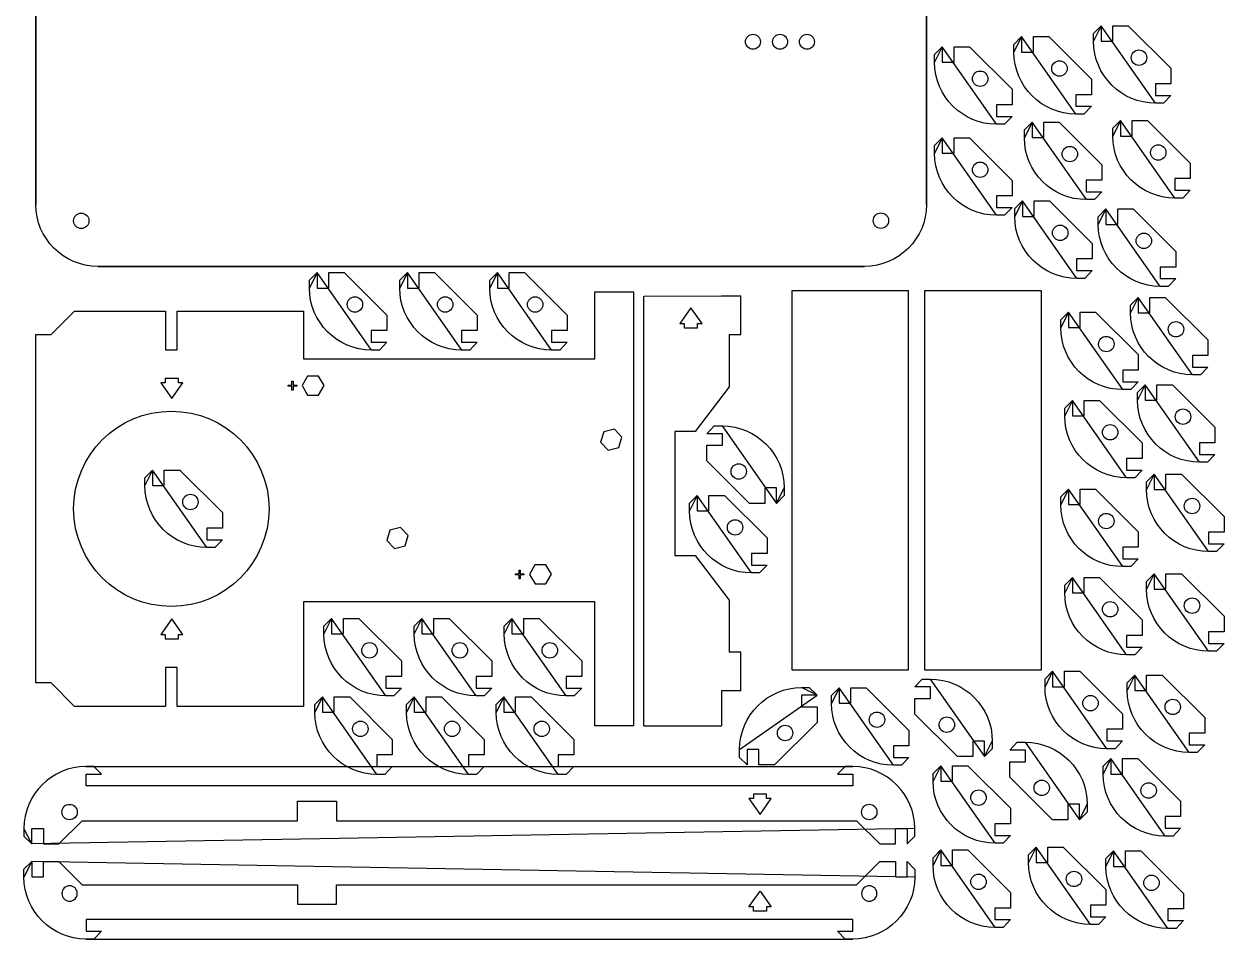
# Model space of a CAD drawing. Extents: x 4 to 314, y 6 to 446.
# Drawn here: x 3.9 to 313.8, y 5.7 to 242 of the extents above; entities that cross this region are included whole.
import ezdxf

# ---------------------------------------------------------------- set-up
doc = ezdxf.new("R2010")
doc.units = 0
doc.layers.add('3mm_Single_Case_-_0.25pt_cut_lines', color=7, linetype='CONTINUOUS')

msp = doc.modelspace()

# ---------------------------------------------------------------- linework, layer by layer
at = {"layer": '3mm_Single_Case_-_0.25pt_cut_lines', "color": 1}
for points in [[(6.965139, 195.426083), (6.965139, 293.42528)], [(236.97625, 293.42528), (236.97625, 195.426083)], [(259.537659, 234.756611), (259.537659, 236.765327), (261.51392, 238.758522), (261.51392, 238.758522)], [(261.51392, 238.758522), (261.513567, 234.77178), (264.547809, 234.77178), (264.547809, 238.758522), (268.533492, 238.758522), (279.540864, 227.787133), (279.540864, 223.765466), (275.519198, 223.765466), (275.519198, 220.766855), (279.540864, 220.766855), (277.61505, 218.756375), (275.537542, 218.756375)], [(280.076712, 237.555902), (280.076712, 239.564619), (282.052974, 241.557814), (282.052974, 241.557814)], [(282.052974, 241.557814), (282.052621, 237.571072), (285.086862, 237.571072), (285.086862, 241.557814), (289.072546, 241.557814), (300.079918, 230.586425), (300.079918, 226.564758), (296.058251, 226.564758), (296.058251, 223.566147), (300.079918, 223.566147), (298.154104, 221.555666), (296.076596, 221.555666)], [(239.061367, 232.118983), (239.061367, 234.1277), (241.037629, 236.120894), (241.037629, 236.120894)], [(241.037629, 236.120894), (241.037276, 232.134152), (244.071517, 232.134152), (244.071517, 236.120894), (248.057201, 236.120894), (259.064573, 225.149505), (259.064573, 221.127839), (255.042906, 221.127839), (255.042906, 218.129227), (259.064573, 218.129227), (257.138759, 216.118747), (255.061251, 216.118747)], [(271.285652, 232.514708), (271.285652, 232.514708)], [(289.831512, 233.320452), (289.831512, 233.320452)], [(291.824706, 235.314), (291.824706, 235.314)], [(293.817901, 233.320452), (293.817901, 233.320452)], [(250.809361, 229.87708), (250.809361, 229.87708)], [(269.292458, 230.521161), (269.292458, 230.521161)], [(273.278847, 230.521161), (273.278847, 230.521161)], [(291.824706, 231.327258), (291.824706, 231.327258)], [(291.824706, 231.327258), (291.824706, 231.327258)], [(248.816167, 227.883533), (248.816167, 227.883533)], [(252.802556, 227.883533), (252.802556, 227.883533)], [(271.285652, 228.527966), (271.285652, 228.527966)], [(271.285652, 228.527966), (271.285652, 228.527966)], [(250.809361, 225.890339), (250.809361, 225.890339)], [(250.809361, 225.890339), (250.809361, 225.890339)], [(285.057106, 213.068972), (285.057106, 215.077689), (287.033367, 217.070884), (287.033367, 217.070884)], [(287.033367, 217.070884), (287.033014, 213.084142), (290.067256, 213.084142), (290.067256, 217.070884), (294.052939, 217.070884), (305.060311, 206.099495), (305.060311, 202.077828), (301.038645, 202.077828), (301.038645, 199.079217), (305.060311, 199.079217), (303.134497, 197.068736), (301.056989, 197.068736)], [(262.230309, 212.65394), (262.230309, 214.662657), (264.20657, 216.655851), (264.20657, 216.655851)], [(264.20657, 216.655851), (264.206217, 212.669109), (267.240459, 212.669109), (267.240459, 216.655851), (271.226142, 216.655851), (282.233515, 205.684462), (282.233515, 201.662796), (278.211848, 201.662796), (278.211848, 198.664184), (282.233515, 198.664184), (280.307701, 196.653704), (278.230192, 196.653704)], [(239.061367, 208.606228), (239.061367, 210.614944), (241.037629, 212.608139), (241.037629, 212.608139)], [(241.037629, 212.608139), (241.037276, 208.621397), (244.071517, 208.621397), (244.071517, 212.608139), (248.057201, 212.608139), (259.064573, 201.63675), (259.064573, 197.615083), (255.042906, 197.615083), (255.042906, 194.616472), (259.064573, 194.616472), (257.138759, 192.605992), (255.061251, 192.605992)], [(296.8051, 210.82707), (296.8051, 210.82707)], [(271.985109, 208.41849), (271.985109, 208.41849)], [(273.978303, 210.412037), (273.978303, 210.412037)], [(275.971497, 208.41849), (275.971497, 208.41849)], [(294.811905, 208.833522), (294.811905, 208.833522)], [(298.798294, 208.833522), (298.798294, 208.833522)], [(250.809361, 206.364325), (250.809361, 206.364325)], [(273.978303, 206.425296), (273.978303, 206.425296)], [(273.978303, 206.425296), (273.978303, 206.425296)], [(296.8051, 206.840328), (296.8051, 206.840328)], [(296.8051, 206.840328), (296.8051, 206.840328)], [(248.816167, 204.370778), (248.816167, 204.370778)], [(250.809361, 202.377583), (250.809361, 202.377583)], [(250.809361, 202.377583), (250.809361, 202.377583)], [(252.802556, 204.370778), (252.802556, 204.370778)], [(259.740111, 192.317338), (259.740111, 194.326055), (261.716372, 196.319249), (261.716372, 196.319249)], [(261.716372, 196.319249), (261.716019, 192.332508), (264.750261, 192.332508), (264.750261, 196.319249), (268.735944, 196.319249), (279.743316, 185.34786), (279.743316, 181.326194), (275.72165, 181.326194), (275.72165, 178.327583), (279.743316, 178.327583), (277.817502, 176.317102), (275.739994, 176.317102)], [(281.321813, 190.242176), (281.321813, 192.250893), (283.298074, 194.244087), (283.298074, 194.244087)], [(283.298074, 194.244087), (283.297722, 190.257345), (286.331963, 190.257345), (286.331963, 194.244087), (290.317647, 194.244087), (301.325019, 183.272698), (301.325019, 179.251031), (297.303352, 179.251031), (297.303352, 176.25242), (301.325019, 176.25242), (299.399205, 174.24194), (297.321697, 174.24194)], [(20.710842, 191.185412), (20.710842, 191.185412)], [(227.179752, 191.226687), (227.179752, 191.226687)], [(271.488105, 190.075435), (271.488105, 190.075435)], [(269.49491, 188.081888), (269.49491, 188.081888)], [(271.488105, 186.088694), (271.488105, 186.088694)], [(271.488105, 186.088694), (271.488105, 186.088694)], [(273.481299, 188.081888), (273.481299, 188.081888)], [(291.076613, 186.006726), (291.076613, 186.006726)], [(293.069807, 188.000273), (293.069807, 188.000273)], [(295.063002, 186.006726), (295.063002, 186.006726)], [(293.069807, 184.013531), (293.069807, 184.013531)], [(293.069807, 184.013531), (293.069807, 184.013531)], [(220.976366, 179.4262), (22.965022, 179.4262)], [(77.620361, 173.820095), (77.620361, 175.828812), (79.596622, 177.822006), (79.596622, 177.822006)], [(79.596622, 177.822006), (79.596269, 173.835265), (82.630511, 173.835265), (82.630511, 177.822006), (86.616194, 177.822006), (97.623566, 166.850617), (97.623566, 162.828951), (93.6019, 162.828951), (93.6019, 159.83034), (97.623566, 159.83034), (95.697753, 157.819859), (93.620244, 157.819859)], [(100.941643, 173.820095), (100.941643, 175.828812), (102.917904, 177.822006), (102.917904, 177.822006)], [(102.917904, 177.822006), (102.917551, 173.835265), (105.951793, 173.835265), (105.951793, 177.822006), (109.937476, 177.822006), (120.944848, 166.850617), (120.944848, 162.828951), (116.923181, 162.828951), (116.923181, 159.83034), (120.944848, 159.83034), (119.019034, 157.819859), (116.941526, 157.819859)], [(124.172624, 173.820095), (124.172624, 175.828812), (126.148885, 177.822006), (126.148885, 177.822006)], [(126.148885, 177.822006), (126.148532, 173.835265), (129.182774, 173.835265), (129.182774, 177.822006), (133.168457, 177.822006), (144.175829, 166.850617), (144.175829, 162.828951), (140.154163, 162.828951), (140.154163, 159.83034), (144.175829, 159.83034), (142.250015, 157.819859), (140.172507, 157.819859)], [(220.976366, 179.4262), (220.976366, 179.4262)], [(16.983992, 167.817835), (40.478992, 167.817835), (40.478992, 157.834224), (43.477603, 157.834224), (43.477603, 167.817835), (76.07427, 167.817835), (76.07427, 155.505891), (151.321417, 155.505891), (151.321417, 172.82728), (161.305381, 172.82728), (161.305381, 60.784705), (151.321417, 60.784705), (151.321417, 92.816927), (76.07427, 92.816927), (76.07427, 65.793796), (43.477603, 65.793796), (43.477603, 75.813391), (40.478992, 75.813391), (40.478992, 65.793796), (16.983992, 65.793796), (10.98677, 71.825944), (6.965103, 71.825944), (6.965103, 161.820613), (10.98677, 161.820613), (16.983992, 167.817835), (16.983992, 167.817835)], [(89.368355, 171.578192), (89.368355, 171.578192)], [(112.689636, 171.578192), (112.689636, 171.578192)], [(135.920618, 171.578192), (135.920618, 171.578192)], [(232.223349, 75.160685), (202.231946, 75.160685), (202.231946, 173.152185), (232.223349, 173.152185), (232.223349, 75.160685), (232.223349, 75.160685)], [(266.546697, 75.160685), (236.555294, 75.160685), (236.555294, 173.152185), (266.546697, 173.152185), (266.546697, 75.160685), (266.546697, 75.160685)], [(289.622466, 167.415379), (289.622466, 169.424096), (291.598727, 171.41729), (291.598727, 171.41729)], [(291.598727, 171.41729), (291.598375, 167.430549), (294.632616, 167.430549), (294.632616, 171.41729), (298.6183, 171.41729), (309.625672, 160.445902), (309.625672, 156.424235), (305.604005, 156.424235), (305.604005, 153.425624), (309.625672, 153.425624), (307.699858, 151.415143), (305.62235, 151.415143)], [(87.37516, 169.584645), (87.37516, 169.584645)], [(89.368355, 167.591451), (89.368355, 167.591451)], [(89.368355, 167.591451), (89.368355, 167.591451)], [(91.361549, 169.584645), (91.361549, 169.584645)], [(110.696442, 169.584645), (110.696442, 169.584645)], [(112.689636, 167.591451), (112.689636, 167.591451)], [(112.689636, 167.591451), (112.689636, 167.591451)], [(114.682831, 169.584645), (114.682831, 169.584645)], [(133.927423, 169.584645), (133.927423, 169.584645)], [(135.920618, 167.591451), (135.920618, 167.591451)], [(135.920618, 167.591451), (135.920618, 167.591451)], [(137.913812, 169.584645), (137.913812, 169.584645)], [(271.63588, 163.589197), (271.63588, 165.597914), (273.612141, 167.591109), (273.612141, 167.591109)], [(273.612141, 167.591109), (273.611788, 163.604367), (276.64603, 163.604367), (276.64603, 167.591109), (280.631713, 167.591109), (291.639085, 156.61972), (291.639085, 152.598053), (287.617419, 152.598053), (287.617419, 149.599442), (291.639085, 149.599442), (289.713271, 147.588961), (287.635763, 147.588961)], [(301.37046, 165.173477), (301.37046, 165.173477)], [(283.383874, 161.347295), (283.383874, 161.347295)], [(299.377266, 163.179929), (299.377266, 163.179929)], [(301.37046, 161.186735), (301.37046, 161.186735)], [(301.37046, 161.186735), (301.37046, 161.186735)], [(303.363655, 163.179929), (303.363655, 163.179929)], [(281.390679, 159.353747), (281.390679, 159.353747)], [(285.377068, 159.353747), (285.377068, 159.353747)], [(283.383874, 157.360553), (283.383874, 157.360553)], [(283.383874, 157.360553), (283.383874, 157.360553)], [(291.44081, 144.838607), (291.44081, 146.847324), (293.417071, 148.840518), (293.417071, 148.840518)], [(293.417071, 148.840518), (293.416718, 144.853776), (296.45096, 144.853776), (296.45096, 148.840518), (300.436643, 148.840518), (311.444016, 137.869129), (311.444016, 133.847463), (307.422349, 133.847463), (307.422349, 130.848851), (311.444016, 130.848851), (309.518202, 128.838371), (307.440693, 128.838371)], [(272.640986, 140.817773), (272.640986, 142.82649), (274.617247, 144.819684), (274.617247, 144.819684)], [(274.617247, 144.819684), (274.616894, 140.832942), (277.651136, 140.832942), (277.651136, 144.819684), (281.636819, 144.819684), (292.644191, 133.848295), (292.644191, 129.826628), (288.622525, 129.826628), (288.622525, 126.828017), (292.644191, 126.828017), (290.718378, 124.817537), (288.640869, 124.817537)], [(303.188804, 142.596704), (303.188804, 142.596704)], [(301.195609, 140.603157), (301.195609, 140.603157)], [(305.181998, 140.603157), (305.181998, 140.603157)], [(198.256507, 118.219689), (198.25686, 122.206431), (195.222618, 122.206431), (195.222618, 118.219689), (191.236935, 118.219689), (180.229563, 129.191078), (180.229563, 133.212745), (184.25123, 133.212745), (184.25123, 136.211356), (180.229563, 136.211356), (182.155377, 138.221836), (184.232885, 138.221836)], [(282.395785, 136.582323), (282.395785, 136.582323)], [(284.38898, 138.57587), (284.38898, 138.57587)], [(286.382174, 136.582323), (286.382174, 136.582323)], [(303.188804, 138.609963), (303.188804, 138.609963)], [(303.188804, 138.609963), (303.188804, 138.609963)], [(284.38898, 134.589128), (284.38898, 134.589128)], [(284.38898, 134.589128), (284.38898, 134.589128)], [(188.484775, 128.450245), (188.484775, 128.450245)], [(188.484775, 128.450245), (188.484775, 128.450245)], [(35.147373, 122.805081), (35.147373, 124.813797), (37.123635, 126.806992), (37.123635, 126.806992)], [(37.123635, 126.806992), (37.123282, 122.82025), (40.157523, 122.82025), (40.157523, 126.806992), (44.143207, 126.806992), (55.150579, 115.835603), (55.150579, 111.813936), (51.128912, 111.813936), (51.128912, 108.815325), (55.150579, 108.815325), (53.224765, 106.804845), (51.147257, 106.804845)], [(186.49158, 126.45705), (186.49158, 126.45705)], [(188.484775, 124.463503), (188.484775, 124.463503)], [(190.477969, 126.45705), (190.477969, 126.45705)], [(293.772791, 121.761783), (293.772791, 123.770499), (295.749052, 125.763694), (295.749052, 125.763694)], [(295.749052, 125.763694), (295.748699, 121.776952), (298.782941, 121.776952), (298.782941, 125.763694), (302.768624, 125.763694), (313.775997, 114.792305), (313.775997, 110.770638), (309.75433, 110.770638), (309.75433, 107.772027), (313.775997, 107.772027), (311.850183, 105.761547), (309.772674, 105.761547)], [(200.232768, 122.2216), (200.232768, 120.212884), (198.256507, 118.219689), (198.256507, 118.219689)], [(271.63588, 117.870044), (271.63588, 119.878761), (273.612141, 121.871955), (273.612141, 121.871955)], [(273.612141, 121.871955), (273.611788, 117.885214), (276.64603, 117.885214), (276.64603, 121.871955), (280.631713, 121.871955), (291.639085, 110.900566), (291.639085, 106.8789), (287.617419, 106.8789), (287.617419, 103.880289), (291.639085, 103.880289), (289.713271, 101.869808), (287.635763, 101.869808)], [(44.902173, 118.569631), (44.902173, 118.569631)], [(46.895367, 120.563178), (46.895367, 120.563178)], [(48.888562, 118.569631), (48.888562, 118.569631)], [(175.784482, 116.243248), (175.784482, 118.251965), (177.760743, 120.245159), (177.760743, 120.245159)], [(177.760743, 120.245159), (177.76039, 116.258418), (180.794632, 116.258418), (180.794632, 120.245159), (184.780315, 120.245159), (195.787687, 109.27377), (195.787687, 105.252104), (191.766021, 105.252104), (191.766021, 102.253493), (195.787687, 102.253493), (193.861873, 100.243012), (191.784365, 100.243012)], [(305.520785, 119.51988), (305.520785, 119.51988)], [(46.895367, 116.576436), (46.895367, 116.576436)], [(46.895367, 116.576436), (46.895367, 116.576436)], [(67.19189, 116.805957), (67.19189, 116.805957)], [(283.383874, 115.628141), (283.383874, 115.628141)], [(303.527591, 117.526333), (303.527591, 117.526333)], [(305.520785, 115.533138), (305.520785, 115.533138)], [(305.520785, 115.533138), (305.520785, 115.533138)], [(307.513979, 117.526333), (307.513979, 117.526333)], [(185.539281, 112.007798), (185.539281, 112.007798)], [(187.532476, 114.001345), (187.532476, 114.001345)], [(189.52567, 112.007798), (189.52567, 112.007798)], [(281.390679, 113.634594), (281.390679, 113.634594)], [(283.383874, 111.6414), (283.383874, 111.6414)], [(283.383874, 111.6414), (283.383874, 111.6414)], [(285.377068, 113.634594), (285.377068, 113.634594)], [(187.532476, 110.014604), (187.532476, 110.014604)], [(187.532476, 110.014604), (187.532476, 110.014604)], [(293.772791, 96.029755), (293.772791, 98.038472), (295.749052, 100.031666), (295.749052, 100.031666)], [(295.749052, 100.031666), (295.748699, 96.044925), (298.782941, 96.044925), (298.782941, 100.031666), (302.768624, 100.031666), (313.775997, 89.060278), (313.775997, 85.038611), (309.75433, 85.038611), (309.75433, 82.04), (313.775997, 82.04), (311.850183, 80.029519), (309.772674, 80.029519)], [(272.640986, 95.098627), (272.640986, 97.107343), (274.617247, 99.100538), (274.617247, 99.100538)], [(274.617247, 99.100538), (274.616894, 95.113796), (277.651136, 95.113796), (277.651136, 99.100538), (281.636819, 99.100538), (292.644191, 88.129149), (292.644191, 84.107482), (288.622525, 84.107482), (288.622525, 81.108871), (292.644191, 81.108871), (290.718378, 79.09839), (288.640869, 79.09839)], [(305.520785, 93.787853), (305.520785, 93.787853)], [(282.395785, 90.863177), (282.395785, 90.863177)], [(284.38898, 92.856724), (284.38898, 92.856724)], [(286.382174, 90.863177), (286.382174, 90.863177)], [(303.527591, 91.794305), (303.527591, 91.794305)], [(307.513979, 91.794305), (307.513979, 91.794305)], [(81.387248, 84.490803), (81.387248, 86.49952), (83.363509, 88.492715), (83.363509, 88.492715)], [(83.363509, 88.492715), (83.363156, 84.505973), (86.397398, 84.505973), (86.397398, 88.492715), (90.383081, 88.492715), (101.390454, 77.521326), (101.390454, 73.499659), (97.368787, 73.499659), (97.368787, 70.501048), (101.390454, 70.501048), (99.46464, 68.490567), (97.387131, 68.490567)], [(104.708533, 84.490803), (104.708533, 86.49952), (106.684794, 88.492715), (106.684794, 88.492715)], [(106.684794, 88.492715), (106.684441, 84.505973), (109.718683, 84.505973), (109.718683, 88.492715), (113.704366, 88.492715), (124.711739, 77.521326), (124.711739, 73.499659), (120.690072, 73.499659), (120.690072, 70.501048), (124.711739, 70.501048), (122.785925, 68.490567), (120.708416, 68.490567)], [(127.939511, 84.490803), (127.939511, 86.49952), (129.915772, 88.492715), (129.915772, 88.492715)], [(129.915772, 88.492715), (129.915419, 84.505973), (132.949661, 84.505973), (132.949661, 88.492715), (136.935344, 88.492715), (147.942716, 77.521326), (147.942716, 73.499659), (143.92105, 73.499659), (143.92105, 70.501048), (147.942716, 70.501048), (146.016902, 68.490567), (143.939394, 68.490567)], [(284.38898, 88.869982), (284.38898, 88.869982)], [(284.38898, 88.869982), (284.38898, 88.869982)], [(305.520785, 89.801111), (305.520785, 89.801111)], [(305.520785, 89.801111), (305.520785, 89.801111)], [(93.135242, 82.248901), (93.135242, 82.248901)], [(116.456527, 82.248901), (116.456527, 82.248901)], [(139.687505, 82.248901), (139.687505, 82.248901)], [(91.142047, 80.255353), (91.142047, 80.255353)], [(93.135242, 78.262159), (93.135242, 78.262159)], [(93.135242, 78.262159), (93.135242, 78.262159)], [(95.128436, 80.255353), (95.128436, 80.255353)], [(114.463333, 80.255353), (114.463333, 80.255353)], [(116.456527, 78.262159), (116.456527, 78.262159)], [(116.456527, 78.262159), (116.456527, 78.262159)], [(118.449721, 80.255353), (118.449721, 80.255353)], [(137.69431, 80.255353), (137.69431, 80.255353)], [(139.687505, 78.262159), (139.687505, 78.262159)], [(139.687505, 78.262159), (139.687505, 78.262159)], [(141.680699, 80.255353), (141.680699, 80.255353)], [(267.558619, 70.852034), (267.558619, 72.86075), (269.53488, 74.853945), (269.53488, 74.853945)], [(269.53488, 74.853945), (269.534527, 70.867203), (272.568769, 70.867203), (272.568769, 74.853945), (276.554452, 74.853945), (287.561824, 63.882556), (287.561824, 59.860889), (283.540158, 59.860889), (283.540158, 56.862278), (287.561824, 56.862278), (285.63601, 54.851797), (283.558502, 54.851797)], [(251.967831, 52.816354), (251.968183, 56.803096), (248.933942, 56.803096), (248.933942, 52.816354), (244.948258, 52.816354), (233.940886, 63.787743), (233.940886, 67.80941), (237.962553, 67.80941), (237.962553, 70.808021), (233.940886, 70.808021), (235.8667, 72.818502), (237.944208, 72.818502)], [(288.792401, 69.882699), (288.792401, 71.891416), (290.768663, 73.88461), (290.768663, 73.88461)], [(290.768663, 73.88461), (290.76831, 69.897868), (293.802551, 69.897868), (293.802551, 73.88461), (297.788235, 73.88461), (308.795607, 62.913221), (308.795607, 58.891555), (304.77394, 58.891555), (304.77394, 55.892943), (308.795607, 55.892943), (306.869793, 53.882463), (304.792285, 53.882463)], [(79.031737, 64.230596), (79.031737, 66.239312), (81.007998, 68.232507), (81.007998, 68.232507)], [(81.007998, 68.232507), (81.007645, 64.245765), (84.041887, 64.245765), (84.041887, 68.232507), (88.02757, 68.232507), (99.034942, 57.261118), (99.034942, 53.239451), (95.013276, 53.239451), (95.013276, 50.24084), (99.034942, 50.24084), (97.109128, 48.23036), (95.03162, 48.23036)], [(102.727086, 64.230243), (102.727086, 66.23896), (104.703347, 68.232154), (104.703347, 68.232154)], [(104.703347, 68.232154), (104.702995, 64.245412), (107.737236, 64.245412), (107.737236, 68.232154), (111.72292, 68.232154), (122.730292, 57.260765), (122.730292, 53.239098), (118.708625, 53.239098), (118.708625, 50.240487), (122.730292, 50.240487), (120.804478, 48.230007), (118.72697, 48.230007)], [(125.863068, 64.230243), (125.863068, 66.23896), (127.839329, 68.232154), (127.839329, 68.232154)], [(127.839329, 68.232154), (127.838976, 64.245412), (130.873218, 64.245412), (130.873218, 68.232154), (134.858901, 68.232154), (145.866273, 57.260765), (145.866273, 53.239098), (141.844607, 53.239098), (141.844607, 50.240487), (145.866273, 50.240487), (143.940459, 48.230007), (141.862951, 48.230007)], [(208.686827, 68.678954), (204.700085, 68.679307), (204.700085, 65.645065), (208.686827, 65.645065), (208.686827, 61.659382), (197.715438, 50.65201), (193.693771, 50.65201), (193.693771, 54.673676), (190.69516, 54.673676), (190.69516, 50.65201), (188.68468, 52.577824), (188.68468, 54.655332)], [(204.684916, 70.655215), (206.693632, 70.655215), (208.686827, 68.678954), (208.686827, 68.678954)], [(212.426384, 66.562439), (212.426384, 68.571156), (214.402645, 70.56435), (214.402645, 70.56435)], [(214.402645, 70.56435), (214.402293, 66.577609), (217.436534, 66.577609), (217.436534, 70.56435), (221.422218, 70.56435), (232.42959, 59.592961), (232.42959, 55.571295), (228.407923, 55.571295), (228.407923, 52.572684), (232.42959, 52.572684), (230.503776, 50.562203), (228.426268, 50.562203)], [(279.306613, 68.610131), (279.306613, 68.610131)], [(277.313418, 66.616584), (277.313418, 66.616584)], [(281.299807, 66.616584), (281.299807, 66.616584)], [(298.547201, 65.647249), (298.547201, 65.647249)], [(300.540395, 67.640796), (300.540395, 67.640796)], [(302.53359, 65.647249), (302.53359, 65.647249)], [(90.779731, 61.988693), (90.779731, 61.988693)], [(114.47508, 61.98834), (114.47508, 61.98834)], [(137.611062, 61.98834), (137.611062, 61.98834)], [(222.181184, 62.326989), (222.181184, 62.326989)], [(224.174378, 64.320536), (224.174378, 64.320536)], [(226.167573, 62.326989), (226.167573, 62.326989)], [(242.196098, 63.04691), (242.196098, 63.04691)], [(242.196098, 63.04691), (242.196098, 63.04691)], [(279.306613, 64.623389), (279.306613, 64.623389)], [(279.306613, 64.623389), (279.306613, 64.623389)], [(300.540395, 63.654055), (300.540395, 63.654055)], [(300.540395, 63.654055), (300.540395, 63.654055)], [(88.786536, 59.995146), (88.786536, 59.995146)], [(92.772925, 59.995146), (92.772925, 59.995146)], [(112.481886, 59.994793), (112.481886, 59.994793)], [(116.468275, 59.994793), (116.468275, 59.994793)], [(135.617867, 59.994793), (135.617867, 59.994793)], [(139.604256, 59.994793), (139.604256, 59.994793)], [(198.456271, 58.907221), (198.456271, 58.907221)], [(198.456271, 58.907221), (198.456271, 58.907221)], [(200.449466, 60.900416), (200.449466, 60.900416)], [(202.443013, 58.907221), (202.443013, 58.907221)], [(224.174378, 60.333795), (224.174378, 60.333795)], [(224.174378, 60.333795), (224.174378, 60.333795)], [(240.202903, 61.053715), (240.202903, 61.053715)], [(242.196098, 59.060168), (242.196098, 59.060168)], [(244.189292, 61.053715), (244.189292, 61.053715)], [(90.779731, 58.001951), (90.779731, 58.001951)], [(90.779731, 58.001951), (90.779731, 58.001951)], [(114.47508, 58.001599), (114.47508, 58.001599)], [(114.47508, 58.001599), (114.47508, 58.001599)], [(137.611062, 58.001599), (137.611062, 58.001599)], [(137.611062, 58.001599), (137.611062, 58.001599)], [(200.449466, 56.914027), (200.449466, 56.914027)], [(253.944092, 56.818265), (253.944092, 54.809549), (251.967831, 52.816354), (251.967831, 52.816354)], [(276.489245, 36.499165), (276.489597, 40.485907), (273.455356, 40.485907), (273.455356, 36.499165), (269.469672, 36.499165), (258.4623, 47.470554), (258.4623, 51.492221), (262.483967, 51.492221), (262.483967, 54.490832), (258.4623, 54.490832), (260.388114, 56.501312), (262.465622, 56.501312)], [(217.939726, 50.256652), (215.978281, 50.256652), (213.937462, 48.245466), (217.923851, 48.245466), (217.923851, 45.246854), (19.944962, 45.246854), (19.944962, 48.245466), (23.931351, 48.245466), (21.938156, 50.256652), (19.92944, 50.256652)], [(238.652953, 46.447992), (238.652953, 48.456709), (240.629214, 50.449903), (240.629214, 50.449903)], [(240.629214, 50.449903), (240.628861, 46.463162), (243.663103, 46.463162), (243.663103, 50.449903), (247.648786, 50.449903), (258.656159, 39.478514), (258.656159, 35.456848), (254.634492, 35.456848), (254.634492, 32.458237), (258.656159, 32.458237), (256.730345, 30.447756), (254.652836, 30.447756)], [(282.566911, 48.301), (282.566911, 50.309716), (284.543172, 52.302911), (284.543172, 52.302911)], [(284.543172, 52.302911), (284.542819, 48.316169), (287.577061, 48.316169), (287.577061, 52.302911), (291.562744, 52.302911), (302.570116, 41.331522), (302.570116, 37.309855), (298.54845, 37.309855), (298.54845, 34.311244), (302.570116, 34.311244), (300.644302, 32.300764), (298.566794, 32.300764)], [(266.717512, 46.729721), (266.717512, 46.729721)], [(266.717512, 46.729721), (266.717512, 46.729721)], [(250.400947, 44.206089), (250.400947, 44.206089)], [(264.724317, 44.736526), (264.724317, 44.736526)], [(268.710706, 44.736526), (268.710706, 44.736526)], [(292.32171, 44.06555), (292.32171, 44.06555)], [(294.314905, 46.059097), (294.314905, 46.059097)], [(296.308099, 44.06555), (296.308099, 44.06555)], [(5.939684, 30.253799), (5.939684, 34.240541), (8.938295, 34.240541), (8.938295, 30.253799), (12.924684, 30.253799), (18.957184, 36.251021), (74.590592, 36.251021), (74.590592, 41.260818), (84.609129, 41.260818), (84.609129, 36.251021), (218.911276, 36.251021), (224.943776, 30.253799), (228.930518, 30.253799), (228.930518, 34.240541), (231.929129, 34.240541), (231.929129, 30.253799), (233.939609, 32.264985), (233.939962, 34.256768)], [(248.407753, 42.212542), (248.407753, 42.212542)], [(252.394141, 42.212542), (252.394141, 42.212542)], [(266.717512, 42.742979), (266.717512, 42.742979)], [(278.465506, 40.501076), (278.465506, 38.492359), (276.489245, 36.499165), (276.489245, 36.499165)], [(294.314905, 42.072355), (294.314905, 42.072355)], [(294.314905, 42.072355), (294.314905, 42.072355)], [(17.687466, 38.49176), (17.687466, 38.49176)], [(224.168229, 38.491513), (224.168229, 38.491513)], [(250.400947, 40.219348), (250.400947, 40.219348)], [(250.400947, 40.219348), (250.400947, 40.219348)], [(3.929204, 34.256768), (3.929204, 32.247346), (5.939684, 30.253799), (5.939684, 30.253799)], [(238.652953, 24.696239), (238.652953, 26.704956), (240.629214, 28.69815), (240.629214, 28.69815)], [(240.629214, 28.69815), (240.628861, 24.711408), (243.663103, 24.711408), (243.663103, 28.69815), (247.648786, 28.69815), (258.656159, 17.726761), (258.656159, 13.705095), (254.634492, 13.705095), (254.634492, 10.706483), (258.656159, 10.706483), (256.730345, 8.696003), (254.652836, 8.696003)], [(263.293846, 25.461896), (263.293846, 27.470612), (265.270107, 29.463807), (265.270107, 29.463807)], [(265.270107, 29.463807), (265.269754, 25.477065), (268.303996, 25.477065), (268.303996, 29.463807), (272.289679, 29.463807), (283.297051, 18.492418), (283.297051, 14.470751), (279.275385, 14.470751), (279.275385, 11.47214), (283.297051, 11.47214), (281.371238, 9.461659), (279.293729, 9.461659)], [(283.305148, 24.451729), (283.305148, 26.460446), (285.281409, 28.45364), (285.281409, 28.45364)], [(285.281409, 28.45364), (285.281056, 24.466899), (288.315298, 24.466899), (288.315298, 28.45364), (292.300981, 28.45364), (303.308353, 17.482251), (303.308353, 13.460585), (299.286687, 13.460585), (299.286687, 10.461974), (303.308353, 10.461974), (301.382539, 8.451493), (299.305031, 8.451493)], [(3.929204, 21.703982), (3.929204, 23.713405), (5.939684, 25.706952), (5.939684, 25.706952)], [(5.939684, 25.706952), (5.939684, 21.72021), (8.938295, 21.72021), (8.938295, 25.706952), (12.924684, 25.706952), (18.957184, 19.70973), (74.590592, 19.70973), (74.590592, 14.699932), (84.609129, 14.699932), (84.609129, 19.70973), (218.911276, 19.70973), (224.943776, 25.706952), (228.930518, 25.706952), (228.930518, 21.72021), (231.929129, 21.72021), (231.929129, 25.706952), (233.939609, 23.695766), (233.939962, 21.703982)], [(250.400947, 22.454336), (250.400947, 22.454336)], [(275.04184, 23.219993), (275.04184, 23.219993)], [(295.053142, 22.209826), (295.053142, 22.209826)], [(248.407753, 20.460789), (248.407753, 20.460789)], [(252.394141, 20.460789), (252.394141, 20.460789)], [(273.048645, 21.226446), (273.048645, 21.226446)], [(275.04184, 19.233251), (275.04184, 19.233251)], [(275.04184, 19.233251), (275.04184, 19.233251)], [(277.035034, 21.226446), (277.035034, 21.226446)], [(293.059947, 20.216279), (293.059947, 20.216279)], [(297.046336, 20.216279), (297.046336, 20.216279)], [(17.687466, 17.468991), (17.687466, 17.468991)], [(224.168229, 17.469238), (224.168229, 17.469238)], [(250.400947, 18.467595), (250.400947, 18.467595)], [(250.400947, 18.467595), (250.400947, 18.467595)], [(295.053142, 18.223085), (295.053142, 18.223085)], [(295.053142, 18.223085), (295.053142, 18.223085)], [(217.939726, 5.704099), (215.978281, 5.704099), (213.937462, 7.715285), (217.923851, 7.715285), (217.923851, 10.713896), (19.944962, 10.713896), (19.944962, 7.715285), (23.931351, 7.715285), (21.938156, 5.704099), (19.92944, 5.704099)]]:
    msp.add_lwpolyline(points, close=True, dxfattribs=at)
at = {"layer": '3mm_Single_Case_-_0.25pt_cut_lines', "color": 5}
msp.add_lwpolyline([(192.152623, 235.494336), (192.152623, 235.494336)], close=True, dxfattribs=at)
at = {"layer": '3mm_Single_Case_-_0.25pt_cut_lines', "color": 1}
for points in [[(164.010904, 60.784422), (163.995735, 171.761256), (163.982682, 171.769017), (183.997882, 171.771839), (189.006974, 171.772192)], [(189.008385, 161.787875), (189.006974, 171.772192)], [(186.010127, 161.787522), (186.011891, 148.347042), (177.229135, 136.774872), (172.008377, 136.774167), (172.01261, 104.777222), (177.233368, 104.777928), (186.019299, 93.208228), (186.021063, 79.767042)], [(186.010127, 161.787522), (189.008385, 161.787875)], [(77.133626, 151.095357), (75.742271, 148.637554)], [(79.965832, 151.101531), (77.133732, 151.095534)], [(81.406224, 148.649337), (79.966185, 151.101496)], [(75.741812, 148.637625), (77.147984, 146.192875)], [(77.14809, 146.192981), (79.979837, 146.198978)], [(79.979943, 146.19919), (81.406224, 148.648879)], [(153.614402, 136.703117), (152.803719, 133.986376)], [(156.366351, 137.373184), (153.614332, 136.703259)], [(158.306629, 135.327143), (156.366351, 137.373254)], [(152.803754, 133.986305), (154.778957, 131.940547)], [(157.530094, 132.610684), (158.306558, 135.327072)], [(154.778851, 131.940618), (157.530165, 132.610543)], [(101.156629, 111.973184), (98.404962, 111.3022)], [(103.132396, 109.92679), (101.156488, 111.973254)], [(97.628851, 108.585952), (99.569129, 106.539489)], [(98.405033, 111.302094), (97.628922, 108.586058)], [(102.320725, 107.210684), (103.132467, 109.92672)], [(99.569129, 106.539594), (102.320796, 107.210578)], [(135.864917, 102.337235), (134.473209, 99.879432)], [(138.697123, 102.343444), (135.865023, 102.337094)], [(140.137515, 99.89125), (138.697123, 102.343409)], [(134.473103, 99.879503), (135.878923, 97.434753)], [(138.71127, 97.441067), (140.13755, 99.890404)], [(135.879381, 97.434894), (138.711129, 97.440538)], [(189.019674, 79.767395), (186.021063, 79.767042)], [(189.021085, 69.783431), (189.019674, 79.767395)], [(189.021085, 69.783431), (184.011993, 69.782725), (184.013052, 60.786892)], [(164.010904, 60.784422), (184.013052, 60.786892)]]:
    msp.add_lwpolyline(points, dxfattribs=at)
at = {"layer": '3mm_Single_Case_-_0.25pt_cut_lines', "color": 7}
for points in [[(178.994259, 164.641742), (176.135347, 168.692689), (173.279259, 164.641036), (174.425434, 164.641036), (174.425434, 163.519203), (177.847378, 163.519556), (177.847025, 164.641389), (178.994259, 164.641742), (178.994259, 164.641742)], [(39.222398, 149.372108), (42.080251, 145.321514), (44.937751, 149.372108), (43.790517, 149.372108), (43.790517, 150.494647), (40.368926, 150.494647), (40.368926, 149.372108), (39.222398, 149.372108), (39.222398, 149.372108)], [(73.399121, 149.739703), (73.399121, 148.745575), (74.355501, 148.745575), (74.355501, 148.491575), (73.399121, 148.491575), (73.399121, 147.488981), (73.128187, 147.488981), (73.128187, 148.491575), (72.171807, 148.491575), (72.171807, 148.745575), (73.128187, 148.745575), (73.128187, 149.739703), (73.399121, 149.739703), (73.399121, 149.739703)], [(132.027436, 100.983344), (132.027436, 99.989217), (132.983464, 99.989217), (132.983464, 99.734864), (132.027436, 99.734864), (132.027436, 98.732269), (131.756503, 98.732269), (131.756503, 99.734864), (130.800122, 99.734864), (130.800122, 99.989217), (131.756503, 99.989217), (131.756503, 100.983344), (132.027436, 100.983344), (132.027436, 100.983344)], [(44.937821, 84.353859), (42.079616, 88.405159), (39.222468, 84.353859), (40.369349, 84.353859), (40.369349, 83.232025), (43.790588, 83.232025), (43.790588, 84.353859), (44.937821, 84.353859), (44.937821, 84.353859)], [(191.114609, 41.949194), (193.972462, 37.897894), (196.829609, 41.949194), (195.682729, 41.949194), (195.682729, 43.071027), (192.26149, 43.071027), (192.26149, 41.949194), (191.114609, 41.949194), (191.114609, 41.949194)], [(191.114609, 14.011557), (193.972462, 18.062857), (196.829609, 14.011557), (195.682729, 14.011557), (195.682729, 12.889724), (192.26149, 12.889724), (192.26149, 14.011557), (191.114609, 14.011557), (191.114609, 14.011557)]]:
    msp.add_lwpolyline(points, close=True, dxfattribs=at)
at = {"layer": '3mm_Single_Case_-_0.25pt_cut_lines', "color": 5}
for points in [[(190.223634, 237.423325), (190.223634, 238.488714), (191.087234, 239.352314), (192.152623, 239.352314)], [(192.152623, 239.352314), (193.218364, 239.352314), (194.081964, 238.488714), (194.081964, 237.423325)], [(192.152623, 235.494336), (191.087234, 235.494336), (190.223634, 236.357936), (190.223634, 237.423325)], [(194.081964, 237.423325), (194.081964, 236.357936), (193.218364, 235.494336), (192.152623, 235.494336)]]:
    msp.add_open_spline(points, degree=3, dxfattribs=at)
at = {"layer": '3mm_Single_Case_-_0.25pt_cut_lines', "color": 7}
for points in [[(197.226484, 237.423325), (197.226484, 238.488714), (198.090084, 239.352314), (199.155473, 239.352314)], [(199.155473, 239.352314), (200.221215, 239.352314), (201.084815, 238.488714), (201.084815, 237.423325)], [(204.165059, 237.423325), (204.165059, 238.488714), (205.028659, 239.352314), (206.094048, 239.352314)], [(206.094048, 239.352314), (207.159437, 239.352314), (208.023037, 238.488714), (208.023037, 237.423325)], [(199.155473, 235.494336), (198.090084, 235.494336), (197.226484, 236.357936), (197.226484, 237.423325)], [(201.084815, 237.423325), (201.084815, 236.357936), (200.221215, 235.494336), (199.155473, 235.494336)], [(206.094048, 235.494336), (205.028659, 235.494336), (204.165059, 236.357936), (204.165059, 237.423325)], [(208.023037, 237.423325), (208.023037, 236.357936), (207.159437, 235.494336), (206.094048, 235.494336)]]:
    msp.add_open_spline(points, degree=3, dxfattribs=at)
at = {"layer": '3mm_Single_Case_-_0.25pt_cut_lines', "color": 1}
for points in [[(296.076596, 221.555666), (287.276554, 221.555666), (280.076712, 228.755861), (280.076712, 237.555902)], [(275.537542, 218.756375), (266.7375, 218.756375), (259.537659, 225.956569), (259.537659, 234.756611)], [(269.292458, 230.521161), (269.292458, 231.617594), (270.189219, 232.514708), (271.285652, 232.514708)], [(271.285652, 232.514708), (272.382086, 232.514708), (273.278847, 231.617594), (273.278847, 230.521161)], [(289.831512, 233.320452), (289.831512, 234.416886), (290.728273, 235.314), (291.824706, 235.314)], [(291.824706, 231.327258), (290.728273, 231.327258), (289.831512, 232.224372), (289.831512, 233.320452)], [(291.824706, 235.314), (292.92114, 235.314), (293.817901, 234.416886), (293.817901, 233.320452)], [(293.817901, 233.320452), (293.817901, 232.224372), (292.92114, 231.327258), (291.824706, 231.327258)], [(255.061251, 216.118747), (246.261209, 216.118747), (239.061367, 223.318941), (239.061367, 232.118983)], [(248.816167, 227.883533), (248.816167, 228.979966), (249.712928, 229.87708), (250.809361, 229.87708)], [(250.809361, 229.87708), (251.905795, 229.87708), (252.802556, 228.979966), (252.802556, 227.883533)], [(271.285652, 228.527966), (270.189219, 228.527966), (269.292458, 229.42508), (269.292458, 230.521161)], [(273.278847, 230.521161), (273.278847, 229.42508), (272.382086, 228.527966), (271.285652, 228.527966)], [(250.809361, 225.890339), (249.712928, 225.890339), (248.816167, 226.787452), (248.816167, 227.883533)], [(252.802556, 227.883533), (252.802556, 226.787452), (251.905795, 225.890339), (250.809361, 225.890339)], [(278.230192, 196.653704), (269.430151, 196.653704), (262.230309, 203.853898), (262.230309, 212.65394)], [(301.056989, 197.068736), (292.256947, 197.068736), (285.057106, 204.268931), (285.057106, 213.068972)], [(294.811905, 208.833522), (294.811905, 209.929956), (295.708666, 210.82707), (296.8051, 210.82707)], [(296.8051, 210.82707), (297.901533, 210.82707), (298.798294, 209.929956), (298.798294, 208.833522)], [(255.061251, 192.605992), (246.261209, 192.605992), (239.061367, 199.806186), (239.061367, 208.606228)], [(271.985109, 208.41849), (271.985109, 209.514923), (272.88187, 210.412037), (273.978303, 210.412037)], [(273.978303, 206.425296), (272.88187, 206.425296), (271.985109, 207.322409), (271.985109, 208.41849)], [(273.978303, 210.412037), (275.074736, 210.412037), (275.971497, 209.514923), (275.971497, 208.41849)], [(275.971497, 208.41849), (275.971497, 207.322409), (275.074736, 206.425296), (273.978303, 206.425296)], [(296.8051, 206.840328), (295.708666, 206.840328), (294.811905, 207.737442), (294.811905, 208.833522)], [(298.798294, 208.833522), (298.798294, 207.737442), (297.901533, 206.840328), (296.8051, 206.840328)], [(248.816167, 204.370778), (248.816167, 205.467211), (249.712928, 206.364325), (250.809361, 206.364325)], [(250.809361, 206.364325), (251.905795, 206.364325), (252.802556, 205.467211), (252.802556, 204.370778)], [(250.809361, 202.377583), (249.712928, 202.377583), (248.816167, 203.274697), (248.816167, 204.370778)], [(252.802556, 204.370778), (252.802556, 203.274697), (251.905795, 202.377583), (250.809361, 202.377583)], [(22.965022, 179.4262), (14.16498, 179.4262), (6.965139, 186.626041), (6.965139, 195.426083)], [(236.97625, 195.426083), (236.97625, 186.626041), (229.776408, 179.4262), (220.976366, 179.4262)], [(16.731156, 191.185412), (16.731156, 192.284315), (17.62192, 193.175431), (18.720823, 193.175431)], [(18.720823, 193.175431), (19.820079, 193.175431), (20.710842, 192.284315), (20.710842, 191.185412)], [(223.200066, 191.226687), (223.200066, 192.32559), (224.09083, 193.216706), (225.189732, 193.216706)], [(225.189732, 193.216706), (226.288988, 193.216706), (227.179752, 192.32559), (227.179752, 191.226687)], [(275.739994, 176.317102), (266.939952, 176.317102), (259.740111, 183.517297), (259.740111, 192.317338)], [(18.720823, 189.195392), (17.62192, 189.195392), (16.731156, 190.086509), (16.731156, 191.185412)], [(20.710842, 191.185412), (20.710842, 190.086509), (19.820079, 189.195392), (18.720823, 189.195392)], [(225.189732, 189.236667), (224.09083, 189.236667), (223.200066, 190.127784), (223.200066, 191.226687)], [(227.179752, 191.226687), (227.179752, 190.127784), (226.288988, 189.236667), (225.189732, 189.236667)], [(269.49491, 188.081888), (269.49491, 189.178322), (270.391671, 190.075435), (271.488105, 190.075435)], [(271.488105, 190.075435), (272.584538, 190.075435), (273.481299, 189.178322), (273.481299, 188.081888)], [(297.321697, 174.24194), (288.521655, 174.24194), (281.321813, 181.442134), (281.321813, 190.242176)], [(271.488105, 186.088694), (270.391671, 186.088694), (269.49491, 186.985808), (269.49491, 188.081888)], [(273.481299, 188.081888), (273.481299, 186.985808), (272.584538, 186.088694), (271.488105, 186.088694)], [(291.076613, 186.006726), (291.076613, 187.103159), (291.973374, 188.000273), (293.069807, 188.000273)], [(293.069807, 184.013531), (291.973374, 184.013531), (291.076613, 184.910645), (291.076613, 186.006726)], [(293.069807, 188.000273), (294.166241, 188.000273), (295.063002, 187.103159), (295.063002, 186.006726)], [(295.063002, 186.006726), (295.063002, 184.910645), (294.166241, 184.013531), (293.069807, 184.013531)], [(93.620244, 157.819859), (84.820203, 157.819859), (77.620361, 165.020053), (77.620361, 173.820095)], [(116.941526, 157.819859), (108.141484, 157.819859), (100.941643, 165.020053), (100.941643, 173.820095)], [(140.172507, 157.819859), (131.372465, 157.819859), (124.172624, 165.020053), (124.172624, 173.820095)], [(87.37516, 169.584645), (87.37516, 170.681078), (88.271921, 171.578192), (89.368355, 171.578192)], [(89.368355, 171.578192), (90.464788, 171.578192), (91.361549, 170.681078), (91.361549, 169.584645)], [(110.696442, 169.584645), (110.696442, 170.681078), (111.593203, 171.578192), (112.689636, 171.578192)], [(112.689636, 171.578192), (113.78607, 171.578192), (114.682831, 170.681078), (114.682831, 169.584645)], [(133.927423, 169.584645), (133.927423, 170.681078), (134.824184, 171.578192), (135.920618, 171.578192)], [(135.920618, 171.578192), (137.017051, 171.578192), (137.913812, 170.681078), (137.913812, 169.584645)], [(89.368355, 167.591451), (88.271921, 167.591451), (87.37516, 168.488565), (87.37516, 169.584645)], [(91.361549, 169.584645), (91.361549, 168.488565), (90.464788, 167.591451), (89.368355, 167.591451)], [(112.689636, 167.591451), (111.593203, 167.591451), (110.696442, 168.488565), (110.696442, 169.584645)], [(114.682831, 169.584645), (114.682831, 168.488565), (113.78607, 167.591451), (112.689636, 167.591451)], [(135.920618, 167.591451), (134.824184, 167.591451), (133.927423, 168.488565), (133.927423, 169.584645)], [(137.913812, 169.584645), (137.913812, 168.488565), (137.017051, 167.591451), (135.920618, 167.591451)], [(305.62235, 151.415143), (296.822308, 151.415143), (289.622466, 158.615338), (289.622466, 167.415379)], [(299.377266, 163.179929), (299.377266, 164.276363), (300.274027, 165.173477), (301.37046, 165.173477)], [(301.37046, 165.173477), (302.466894, 165.173477), (303.363655, 164.276363), (303.363655, 163.179929)], [(287.635763, 147.588961), (278.835721, 147.588961), (271.63588, 154.789156), (271.63588, 163.589197)], [(281.390679, 159.353747), (281.390679, 160.450181), (282.28744, 161.347295), (283.383874, 161.347295)], [(283.383874, 161.347295), (284.480307, 161.347295), (285.377068, 160.450181), (285.377068, 159.353747)], [(301.37046, 161.186735), (300.274027, 161.186735), (299.377266, 162.083849), (299.377266, 163.179929)], [(303.363655, 163.179929), (303.363655, 162.083849), (302.466894, 161.186735), (301.37046, 161.186735)], [(283.383874, 157.360553), (282.28744, 157.360553), (281.390679, 158.257667), (281.390679, 159.353747)], [(285.377068, 159.353747), (285.377068, 158.257667), (284.480307, 157.360553), (283.383874, 157.360553)], [(307.440693, 128.838371), (298.640652, 128.838371), (291.44081, 136.038565), (291.44081, 144.838607)], [(301.195609, 140.603157), (301.195609, 141.69959), (302.092371, 142.596704), (303.188804, 142.596704)], [(303.188804, 142.596704), (304.285237, 142.596704), (305.181998, 141.69959), (305.181998, 140.603157)], [(16.751371, 116.805957), (16.751371, 130.734682), (28.042729, 142.026393), (41.971454, 142.026393)], [(41.971454, 142.026393), (55.900532, 142.026393), (67.19189, 130.734682), (67.19189, 116.805957)], [(288.640869, 124.817537), (279.840828, 124.817537), (272.640986, 132.017731), (272.640986, 140.817773)], [(303.188804, 138.609963), (302.092371, 138.609963), (301.195609, 139.507076), (301.195609, 140.603157)], [(305.181998, 140.603157), (305.181998, 139.507076), (304.285237, 138.609963), (303.188804, 138.609963)], [(184.232885, 138.221836), (193.032927, 138.221836), (200.232768, 131.021642), (200.232768, 122.2216)], [(282.395785, 136.582323), (282.395785, 137.678756), (283.292546, 138.57587), (284.38898, 138.57587)], [(284.38898, 134.589128), (283.292546, 134.589128), (282.395785, 135.486242), (282.395785, 136.582323)], [(284.38898, 138.57587), (285.485413, 138.57587), (286.382174, 137.678756), (286.382174, 136.582323)], [(286.382174, 136.582323), (286.382174, 135.486242), (285.485413, 134.589128), (284.38898, 134.589128)], [(186.49158, 126.45705), (186.49158, 127.553131), (187.388341, 128.450245), (188.484775, 128.450245)], [(188.484775, 128.450245), (189.581208, 128.450245), (190.477969, 127.553131), (190.477969, 126.45705)], [(188.484775, 124.463503), (187.388341, 124.463503), (186.49158, 125.360617), (186.49158, 126.45705)], [(190.477969, 126.45705), (190.477969, 125.360617), (189.581208, 124.463503), (188.484775, 124.463503)], [(51.147257, 106.804845), (42.347215, 106.804845), (35.147373, 114.005039), (35.147373, 122.805081)], [(309.772674, 105.761547), (300.972633, 105.761547), (293.772791, 112.961741), (293.772791, 121.761783)], [(44.902173, 118.569631), (44.902173, 119.666064), (45.798934, 120.563178), (46.895367, 120.563178)], [(46.895367, 116.576436), (45.798934, 116.576436), (44.902173, 117.47355), (44.902173, 118.569631)], [(46.895367, 120.563178), (47.991801, 120.563178), (48.888562, 119.666064), (48.888562, 118.569631)], [(48.888562, 118.569631), (48.888562, 117.47355), (47.991801, 116.576436), (46.895367, 116.576436)], [(287.635763, 101.869808), (278.835721, 101.869808), (271.63588, 109.070002), (271.63588, 117.870044)], [(303.527591, 117.526333), (303.527591, 118.622766), (304.424352, 119.51988), (305.520785, 119.51988)], [(305.520785, 119.51988), (306.617218, 119.51988), (307.513979, 118.622766), (307.513979, 117.526333)], [(41.971454, 91.585521), (28.042729, 91.585521), (16.751371, 102.877232), (16.751371, 116.805957)], [(67.19189, 116.805957), (67.19189, 102.877232), (55.900532, 91.585521), (41.971454, 91.585521)], [(191.784365, 100.243012), (182.984323, 100.243012), (175.784482, 107.443206), (175.784482, 116.243248)], [(281.390679, 113.634594), (281.390679, 114.731027), (282.28744, 115.628141), (283.383874, 115.628141)], [(283.383874, 115.628141), (284.480307, 115.628141), (285.377068, 114.731027), (285.377068, 113.634594)], [(305.520785, 115.533138), (304.424352, 115.533138), (303.527591, 116.430252), (303.527591, 117.526333)], [(307.513979, 117.526333), (307.513979, 116.430252), (306.617218, 115.533138), (305.520785, 115.533138)], [(185.539281, 112.007798), (185.539281, 113.104231), (186.436042, 114.001345), (187.532476, 114.001345)], [(187.532476, 110.014604), (186.436042, 110.014604), (185.539281, 110.911718), (185.539281, 112.007798)], [(187.532476, 114.001345), (188.628909, 114.001345), (189.52567, 113.104231), (189.52567, 112.007798)], [(189.52567, 112.007798), (189.52567, 110.911718), (188.628909, 110.014604), (187.532476, 110.014604)], [(283.383874, 111.6414), (282.28744, 111.6414), (281.390679, 112.538514), (281.390679, 113.634594)], [(285.377068, 113.634594), (285.377068, 112.538514), (284.480307, 111.6414), (283.383874, 111.6414)], [(288.640869, 79.09839), (279.840828, 79.09839), (272.640986, 86.298585), (272.640986, 95.098627)], [(309.772674, 80.029519), (300.972633, 80.029519), (293.772791, 87.229714), (293.772791, 96.029755)], [(303.527591, 91.794305), (303.527591, 92.890739), (304.424352, 93.787853), (305.520785, 93.787853)], [(305.520785, 93.787853), (306.617218, 93.787853), (307.513979, 92.890739), (307.513979, 91.794305)], [(282.395785, 90.863177), (282.395785, 91.95961), (283.292546, 92.856724), (284.38898, 92.856724)], [(284.38898, 88.869982), (283.292546, 88.869982), (282.395785, 89.767096), (282.395785, 90.863177)], [(284.38898, 92.856724), (285.485413, 92.856724), (286.382174, 91.95961), (286.382174, 90.863177)], [(286.382174, 90.863177), (286.382174, 89.767096), (285.485413, 88.869982), (284.38898, 88.869982)], [(305.520785, 89.801111), (304.424352, 89.801111), (303.527591, 90.698225), (303.527591, 91.794305)], [(307.513979, 91.794305), (307.513979, 90.698225), (306.617218, 89.801111), (305.520785, 89.801111)], [(97.387131, 68.490567), (88.58709, 68.490567), (81.387248, 75.690762), (81.387248, 84.490803)], [(120.708416, 68.490567), (111.908375, 68.490567), (104.708533, 75.690762), (104.708533, 84.490803)], [(143.939394, 68.490567), (135.139352, 68.490567), (127.939511, 75.690762), (127.939511, 84.490803)], [(91.142047, 80.255353), (91.142047, 81.351787), (92.038809, 82.248901), (93.135242, 82.248901)], [(93.135242, 82.248901), (94.231675, 82.248901), (95.128436, 81.351787), (95.128436, 80.255353)], [(114.463333, 80.255353), (114.463333, 81.351787), (115.360094, 82.248901), (116.456527, 82.248901)], [(116.456527, 82.248901), (117.55296, 82.248901), (118.449721, 81.351787), (118.449721, 80.255353)], [(137.69431, 80.255353), (137.69431, 81.351787), (138.591071, 82.248901), (139.687505, 82.248901)], [(139.687505, 82.248901), (140.783938, 82.248901), (141.680699, 81.351787), (141.680699, 80.255353)], [(93.135242, 78.262159), (92.038809, 78.262159), (91.142047, 79.159273), (91.142047, 80.255353)], [(95.128436, 80.255353), (95.128436, 79.159273), (94.231675, 78.262159), (93.135242, 78.262159)], [(116.456527, 78.262159), (115.360094, 78.262159), (114.463333, 79.159273), (114.463333, 80.255353)], [(118.449721, 80.255353), (118.449721, 79.159273), (117.55296, 78.262159), (116.456527, 78.262159)], [(139.687505, 78.262159), (138.591071, 78.262159), (137.69431, 79.159273), (137.69431, 80.255353)], [(141.680699, 80.255353), (141.680699, 79.159273), (140.783938, 78.262159), (139.687505, 78.262159)], [(237.944208, 72.818502), (246.74425, 72.818502), (253.944092, 65.618307), (253.944092, 56.818265)], [(188.68468, 54.655332), (188.68468, 63.455374), (195.884874, 70.655215), (204.684916, 70.655215)], [(283.558502, 54.851797), (274.75846, 54.851797), (267.558619, 62.051992), (267.558619, 70.852034)], [(277.313418, 66.616584), (277.313418, 67.713017), (278.210179, 68.610131), (279.306613, 68.610131)], [(279.306613, 68.610131), (280.403046, 68.610131), (281.299807, 67.713017), (281.299807, 66.616584)], [(304.792285, 53.882463), (295.992243, 53.882463), (288.792401, 61.082657), (288.792401, 69.882699)], [(228.426268, 50.562203), (219.626226, 50.562203), (212.426384, 57.762398), (212.426384, 66.562439)], [(279.306613, 64.623389), (278.210179, 64.623389), (277.313418, 65.520503), (277.313418, 66.616584)], [(281.299807, 66.616584), (281.299807, 65.520503), (280.403046, 64.623389), (279.306613, 64.623389)], [(298.547201, 65.647249), (298.547201, 66.743682), (299.443962, 67.640796), (300.540395, 67.640796)], [(300.540395, 63.654055), (299.443962, 63.654055), (298.547201, 64.551168), (298.547201, 65.647249)], [(300.540395, 67.640796), (301.636829, 67.640796), (302.53359, 66.743682), (302.53359, 65.647249)], [(302.53359, 65.647249), (302.53359, 64.551168), (301.636829, 63.654055), (300.540395, 63.654055)], [(95.03162, 48.23036), (86.231578, 48.23036), (79.031737, 55.430554), (79.031737, 64.230596)], [(88.786536, 59.995146), (88.786536, 61.091579), (89.683297, 61.988693), (90.779731, 61.988693)], [(90.779731, 61.988693), (91.876164, 61.988693), (92.772925, 61.091579), (92.772925, 59.995146)], [(118.72697, 48.230007), (109.926928, 48.230007), (102.727086, 55.430201), (102.727086, 64.230243)], [(112.481886, 59.994793), (112.481886, 61.091226), (113.378647, 61.98834), (114.47508, 61.98834)], [(114.47508, 61.98834), (115.571513, 61.98834), (116.468275, 61.091226), (116.468275, 59.994793)], [(141.862951, 48.230007), (133.062909, 48.230007), (125.863068, 55.430201), (125.863068, 64.230243)], [(135.617867, 59.994793), (135.617867, 61.091226), (136.514628, 61.98834), (137.611062, 61.98834)], [(137.611062, 61.98834), (138.707495, 61.98834), (139.604256, 61.091226), (139.604256, 59.994793)], [(222.181184, 62.326989), (222.181184, 63.423423), (223.077945, 64.320536), (224.174378, 64.320536)], [(224.174378, 60.333795), (223.077945, 60.333795), (222.181184, 61.230909), (222.181184, 62.326989)], [(224.174378, 64.320536), (225.270811, 64.320536), (226.167573, 63.423423), (226.167573, 62.326989)], [(226.167573, 62.326989), (226.167573, 61.230909), (225.270811, 60.333795), (224.174378, 60.333795)], [(240.202903, 61.053715), (240.202903, 62.149796), (241.099665, 63.04691), (242.196098, 63.04691)], [(242.196098, 63.04691), (243.292531, 63.04691), (244.189292, 62.149796), (244.189292, 61.053715)], [(90.779731, 58.001951), (89.683297, 58.001951), (88.786536, 58.899065), (88.786536, 59.995146)], [(92.772925, 59.995146), (92.772925, 58.899065), (91.876164, 58.001951), (90.779731, 58.001951)], [(114.47508, 58.001599), (113.378647, 58.001599), (112.481886, 58.898712), (112.481886, 59.994793)], [(116.468275, 59.994793), (116.468275, 58.898712), (115.571513, 58.001599), (114.47508, 58.001599)], [(137.611062, 58.001599), (136.514628, 58.001599), (135.617867, 58.898712), (135.617867, 59.994793)], [(139.604256, 59.994793), (139.604256, 58.898712), (138.707495, 58.001599), (137.611062, 58.001599)], [(198.456271, 58.907221), (198.456271, 60.003655), (199.353385, 60.900416), (200.449466, 60.900416)], [(200.449466, 56.914027), (199.353385, 56.914027), (198.456271, 57.810788), (198.456271, 58.907221)], [(200.449466, 60.900416), (201.545899, 60.900416), (202.443013, 60.003655), (202.443013, 58.907221)], [(202.443013, 58.907221), (202.443013, 57.810788), (201.545899, 56.914027), (200.449466, 56.914027)], [(242.196098, 59.060168), (241.099665, 59.060168), (240.202903, 59.957282), (240.202903, 61.053715)], [(244.189292, 61.053715), (244.189292, 59.957282), (243.292531, 59.060168), (242.196098, 59.060168)], [(262.465622, 56.501312), (271.265664, 56.501312), (278.465506, 49.301118), (278.465506, 40.501076)], [(19.92944, 50.256652), (11.129398, 50.256652), (3.929204, 43.05681), (3.929204, 34.256768)], [(233.939962, 34.256768), (233.939962, 43.05681), (226.739768, 50.256652), (217.939726, 50.256652)], [(264.724317, 44.736526), (264.724317, 45.832607), (265.621079, 46.729721), (266.717512, 46.729721)], [(266.717512, 46.729721), (267.813945, 46.729721), (268.710706, 45.832607), (268.710706, 44.736526)], [(298.566794, 32.300764), (289.766752, 32.300764), (282.566911, 39.500958), (282.566911, 48.301)], [(254.652836, 30.447756), (245.852795, 30.447756), (238.652953, 37.647951), (238.652953, 46.447992)], [(248.407753, 42.212542), (248.407753, 43.308976), (249.304514, 44.206089), (250.400947, 44.206089)], [(250.400947, 44.206089), (251.49738, 44.206089), (252.394141, 43.308976), (252.394141, 42.212542)], [(266.717512, 42.742979), (265.621079, 42.742979), (264.724317, 43.640093), (264.724317, 44.736526)], [(268.710706, 44.736526), (268.710706, 43.640093), (267.813945, 42.742979), (266.717512, 42.742979)], [(292.32171, 44.06555), (292.32171, 45.161983), (293.218471, 46.059097), (294.314905, 46.059097)], [(294.314905, 42.072355), (293.218471, 42.072355), (292.32171, 42.969469), (292.32171, 44.06555)], [(294.314905, 46.059097), (295.411338, 46.059097), (296.308099, 45.161983), (296.308099, 44.06555)], [(296.308099, 44.06555), (296.308099, 42.969469), (295.411338, 42.072355), (294.314905, 42.072355)], [(13.701078, 38.49176), (13.701078, 39.592426), (14.593253, 40.484954), (15.694272, 40.484954)], [(15.694272, 40.484954), (16.794939, 40.484954), (17.687466, 39.592426), (17.687466, 38.49176)], [(220.181135, 38.491513), (220.181135, 39.592532), (221.073662, 40.48506), (222.174682, 40.48506)], [(222.174682, 40.48506), (223.275701, 40.48506), (224.168229, 39.592532), (224.168229, 38.491513)], [(250.400947, 40.219348), (249.304514, 40.219348), (248.407753, 41.116462), (248.407753, 42.212542)], [(252.394141, 42.212542), (252.394141, 41.116462), (251.49738, 40.219348), (250.400947, 40.219348)], [(15.694272, 36.498565), (14.593253, 36.498565), (13.701078, 37.391093), (13.701078, 38.49176)], [(17.687466, 38.49176), (17.687466, 37.391093), (16.794939, 36.498565), (15.694272, 36.498565)], [(222.174682, 36.497966), (221.073662, 36.497966), (220.181135, 37.390493), (220.181135, 38.491513)], [(224.168229, 38.491513), (224.168229, 37.390493), (223.275701, 36.497966), (222.174682, 36.497966)], [(279.293729, 9.461659), (270.493688, 9.461659), (263.293846, 16.661854), (263.293846, 25.461896)], [(19.92944, 5.704099), (11.129398, 5.704099), (3.929204, 12.903941), (3.929204, 21.703982)], [(233.939962, 21.703982), (233.939962, 12.903941), (226.739768, 5.704099), (217.939726, 5.704099)], [(254.652836, 8.696003), (245.852795, 8.696003), (238.652953, 15.896197), (238.652953, 24.696239)], [(248.407753, 20.460789), (248.407753, 21.557222), (249.304514, 22.454336), (250.400947, 22.454336)], [(250.400947, 22.454336), (251.49738, 22.454336), (252.394141, 21.557222), (252.394141, 20.460789)], [(273.048645, 21.226446), (273.048645, 22.322879), (273.945406, 23.219993), (275.04184, 23.219993)], [(275.04184, 23.219993), (276.138273, 23.219993), (277.035034, 22.322879), (277.035034, 21.226446)], [(299.305031, 8.451493), (290.504989, 8.451493), (283.305148, 15.651687), (283.305148, 24.451729)], [(293.059947, 20.216279), (293.059947, 21.312712), (293.956708, 22.209826), (295.053142, 22.209826)], [(295.053142, 22.209826), (296.149575, 22.209826), (297.046336, 21.312712), (297.046336, 20.216279)], [(15.694272, 19.462186), (14.593253, 19.462186), (13.701078, 18.569658), (13.701078, 17.468991)], [(17.687466, 17.468991), (17.687466, 18.569658), (16.794939, 19.462186), (15.694272, 19.462186)], [(222.174682, 19.462785), (221.073662, 19.462785), (220.181135, 18.570257), (220.181135, 17.469238)], [(224.168229, 17.469238), (224.168229, 18.570257), (223.275701, 19.462785), (222.174682, 19.462785)], [(250.400947, 18.467595), (249.304514, 18.467595), (248.407753, 19.364708), (248.407753, 20.460789)], [(252.394141, 20.460789), (252.394141, 19.364708), (251.49738, 18.467595), (250.400947, 18.467595)], [(275.04184, 19.233251), (273.945406, 19.233251), (273.048645, 20.130365), (273.048645, 21.226446)], [(277.035034, 21.226446), (277.035034, 20.130365), (276.138273, 19.233251), (275.04184, 19.233251)], [(295.053142, 18.223085), (293.956708, 18.223085), (293.059947, 19.120199), (293.059947, 20.216279)], [(297.046336, 20.216279), (297.046336, 19.120199), (296.149575, 18.223085), (295.053142, 18.223085)], [(13.701078, 17.468991), (13.701078, 16.368324), (14.593253, 15.475797), (15.694272, 15.475797)], [(15.694272, 15.475797), (16.794939, 15.475797), (17.687466, 16.368324), (17.687466, 17.468991)], [(220.181135, 17.469238), (220.181135, 16.368219), (221.073662, 15.475691), (222.174682, 15.475691)], [(222.174682, 15.475691), (223.275701, 15.475691), (224.168229, 16.368219), (224.168229, 17.469238)]]:
    msp.add_open_spline(points, degree=3, dxfattribs=at)

doc.saveas('drawing.dxf')
